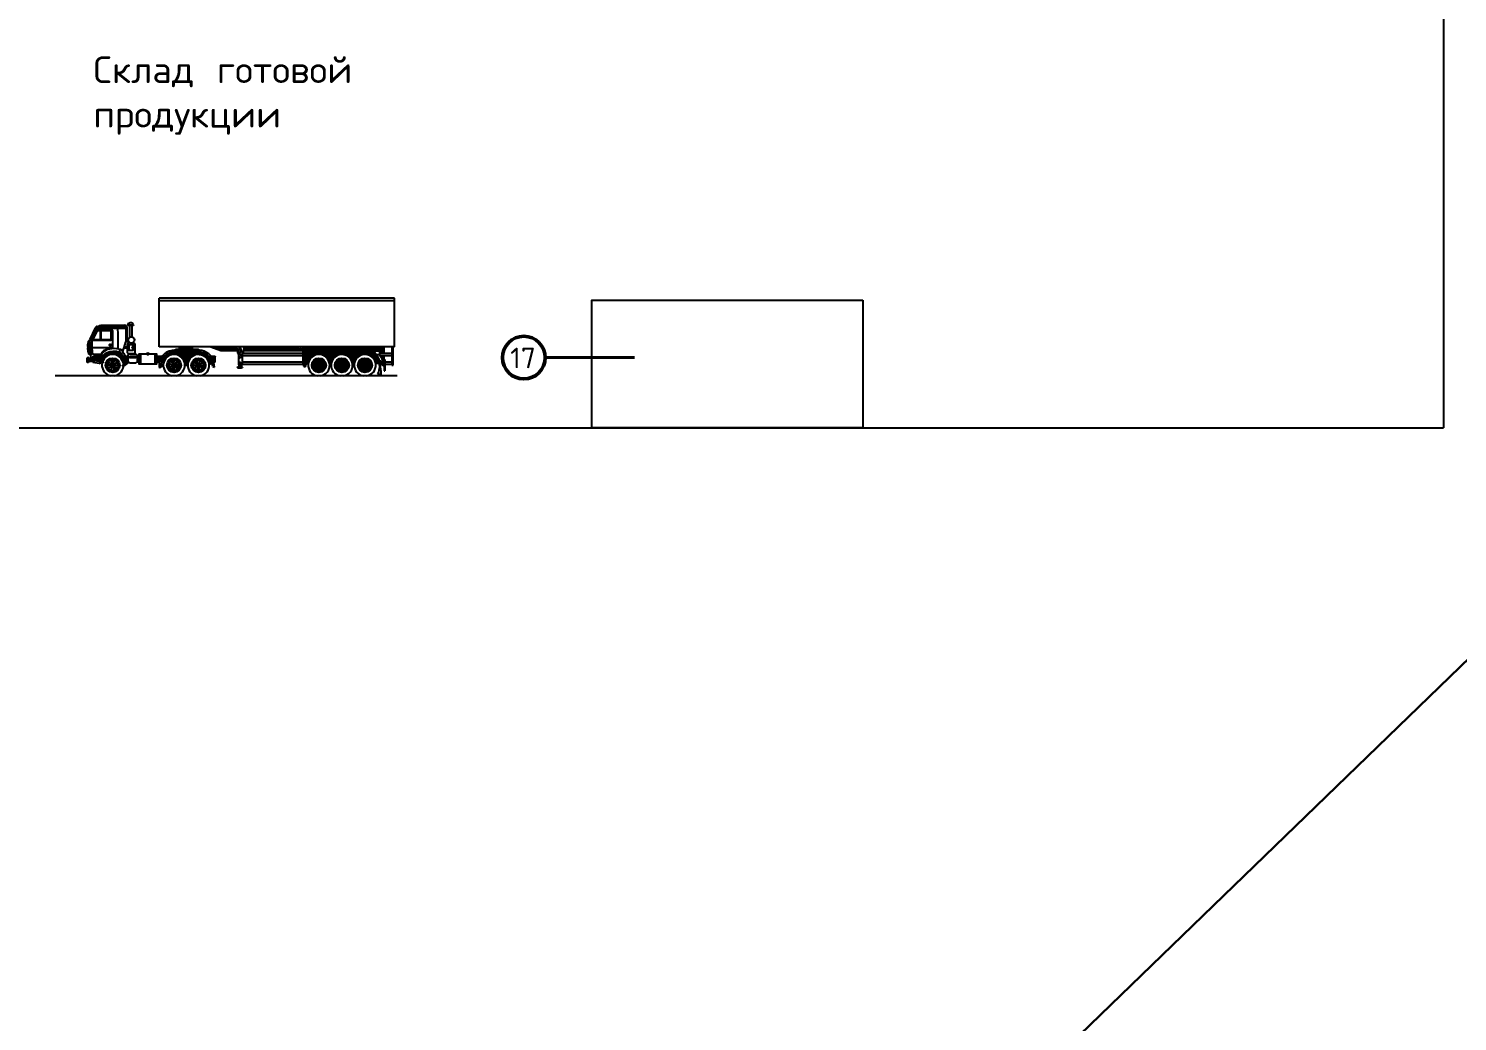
# Model space of a CAD drawing. Header units: millimetres. Extents: x 2406 to 3000, y 1133 to 1553.
# Drawn here: x 2730.4 to 2869.7, y 1311.4 to 1408.1 of the extents above; entities that cross this region are included whole.
import ezdxf

# ---------------------------------------------------------------- set-up
doc = ezdxf.new("R2010")
doc.units = ezdxf.units.MM
doc.layers.add('mI', color=2, linetype='Continuous')
doc.layers.add('Размеры', color=5, linetype='Continuous', lineweight=18)
doc.linetypes.add('FENCELINE2', pattern='A,6.35,-2.54,[132,ltypeshp.shx,S=2.54,R=0,X=-2.54,Y=0],-2.54,25.4', length=36.83)
pattern_1 = [(135, (968.353402, 2272.563068), (-0.004377874859, -0.004377874859), [])]
pattern_2 = [(45, (4734.9432315, 2223.4419105), (0.004377874859, -0.004377874859), [])]

msp = doc.modelspace()

# ---------------------------------------------------------------- hatches: boundary and pattern name
at = {"layer": 'mI', "ltscale": 0.2}
h = msp.add_hatch(dxfattribs=at)
h.set_pattern_fill('ANSI31', scale=0.00195, angle=90, style=0)
h.set_pattern_definition(pattern_1)
edge = h.paths.add_edge_path()
edge.add_spline(control_points=[(2737.32, 1375.68), (2737.35, 1375.81), (2737.37, 1375.94), (2737.41, 1376.07)], knot_values=[11.032004, 11.032004, 11.032004, 11.032004, 13.05532, 13.05532, 13.05532, 13.05532], degree=3, periodic=0)
edge.add_line((2737.41, 1376.07), (2736.82, 1376.07))
edge.add_line((2736.82, 1376.07), (2736.68, 1376.02))
edge.add_line((2736.68, 1376.02), (2736.72, 1375.74))
edge.add_line((2736.72, 1375.74), (2737.32, 1375.68))
h.paths.add_polyline_path([(2736.65, 1375.68), (2736.51, 1375.97), (2736.5, 1376.04), (2736.26, 1375.84), (2736.26, 1375.68)])
edge = h.paths.add_edge_path()
edge.add_line((2739.66, 1375.22), (2740.17, 1375.6))
edge.add_line((2740.17, 1375.6), (2740.09, 1375.69))
edge.add_line((2740.09, 1375.69), (2740.09, 1376.15))
edge.add_line((2740.09, 1376.15), (2739.82, 1376.15))
edge.add_line((2739.82, 1376.15), (2739.82, 1376.15))
edge.add_spline(control_points=[(2739.82, 1376.15), (2739.83, 1376.1), (2739.91, 1375.89), (2739.94, 1375.67), (2739.96, 1375.51)], knot_values=[4.120052, 4.120052, 4.120052, 4.120052, 4.912514, 7.497328, 7.497328, 7.497328, 7.497328], degree=3, periodic=0)
edge.add_line((2739.96, 1375.51), (2739.9, 1375.49))
edge.add_arc((2739.89, 1375.53), 0.0345, 195.7748, 279.4554, ccw=False)
edge.add_spline(control_points=[(2739.86, 1375.52), (2739.8, 1375.71), (2739.69, 1376.09), (2739.46, 1376.41), (2739.35, 1376.58)], knot_values=[0.042316, 0.042316, 0.042316, 0.042316, 1.718504, 3.476553, 3.476553, 3.476553, 3.476553], degree=3, periodic=0)
edge.add_arc((2739.32, 1376.56), 0.0345, 35.2706, 81.4757)
edge.add_line((2739.32, 1376.6), (2739.27, 1376.6))
edge.add_arc((2739.28, 1376.64), 0.0345, 136.3499, 261.4757, ccw=False)
edge.add_line((2739.25, 1376.66), (2739.2, 1376.61))
edge.add_line((2739.2, 1376.61), (2739.01, 1376.64))
edge.add_spline(control_points=[(2739.01, 1376.64), (2738.83, 1376.64), (2738.55, 1376.65), (2738.12, 1376.56), (2737.73, 1376.37), (2737.53, 1376.02), (2737.47, 1375.8), (2737.46, 1375.74)], knot_values=[0, 0, 0, 0, 1.528294, 2.455129, 3.75784, 5.214343, 5.733446, 5.733446, 5.733446, 5.733446], degree=3, periodic=0)
edge.add_line((2737.46, 1375.74), (2737.62, 1375.63))
edge.add_arc((2738.61, 1375.31), 1.05, -4.9176, 162.1923, ccw=False)
h.paths.add_polyline_path([(2741.03, 1375.68), (2740.96, 1375.62), (2741.16, 1375.62), (2741.16, 1376.15), (2741.03, 1376.15)])
h = msp.add_hatch(dxfattribs=at)
h.set_pattern_fill('ANSI31', scale=0.00195, angle=90, style=0)
h.set_pattern_definition(pattern_1)
h.paths.add_polyline_path([(2742.92, 1376.15), (2742.92, 1375.62), (2743.17, 1375.62, -0.100085), (2743.4, 1376.15)])
h.paths.add_polyline_path([(2743.36, 1375.62), (2743.59, 1375.62, -0.157266), (2743.97, 1376.15), (2743.63, 1376.15, 0.118404)])
h.paths.add_polyline_path([(2744.58, 1376.58, 0.218019), (2743.63, 1376.15), (2743.97, 1376.15, -0.61176), (2745.64, 1375.32), (2745.92, 1375.32, -0.934138), (2748, 1375.43), (2748.29, 1375.51), (2748.27, 1375.61, 0.348167), (2747.04, 1376.58)])
h.paths.add_polyline_path([(2746.98, 1376.76), (2746.98, 1376.88), (2746.4, 1376.88), (2746.4, 1377.09), (2745.08, 1377.09), (2745.08, 1376.88), (2744.73, 1376.88), (2744.73, 1376.76)])
h.paths.add_polyline_path([(2748.45, 1375.62), (2748.61, 1375.62), (2748.61, 1376.15), (2748.22, 1376.15, -0.100085)])
h = msp.add_hatch(dxfattribs=at)
h.set_pattern_fill('ANSI31', scale=0.00195, angle=90, style=0)
h.set_pattern_definition(pattern_2)
h.paths.add_polyline_path([(2748.18, 1377.09), (2750.65, 1377.09), (2750.77, 1376.75), (2749.14, 1376.75)])
h = msp.add_hatch(dxfattribs=at)
h.set_pattern_fill('ANSI31', scale=0.00195, angle=90, style=0)
h.set_pattern_definition(pattern_1)
h.paths.add_polyline_path([(2751.41, 1377.09), (2751.38, 1376.75), (2756.49, 1376.75), (2756.49, 1376.84), (2756.49, 1376.84), (2756.49, 1377.09)])
h = msp.add_hatch(dxfattribs=at)
h.set_pattern_fill('ANSI31', scale=0.00195, angle=90, style=0)
h.set_pattern_definition(pattern_1)
h.paths.add_polyline_path([(2757.26, 1375.55), (2757.32, 1375.54, -0.34975), (2758.91, 1376.8), (2762.43, 1376.8), (2762.43, 1377.09), (2757.26, 1377.09)])
h.paths.add_polyline_path([(2763.81, 1376.66), (2763.86, 1376.67, -0.015256), (2763.95, 1376.63), (2764, 1376.7), (2764.62, 1376.7), (2764.62, 1376.45), (2765.07, 1376.45), (2765.07, 1377.09), (2762.43, 1377.09), (2762.43, 1376.8), (2763.14, 1376.8, -0.107108)])
h = msp.add_hatch(dxfattribs=at)
h.set_pattern_fill('ANSI31', scale=0.00195, angle=90, style=0)
h.set_pattern_definition(pattern_1)
h.paths.add_polyline_path([(2758.76, 1376.66, 0.323645), (2757.44, 1375.5), (2757.67, 1375.44, -1.00445), (2759.74, 1375.18), (2759.92, 1375.18, -1.136487), (2761.99, 1375.18), (2762.16, 1375.18, -0.221713), (2762.43, 1376.02), (2762.43, 1376.66)])
h.paths.add_polyline_path([(2762.43, 1376.66), (2762.43, 1376.02, -0.635968), (2764.24, 1375.45, -0.132791), (2764.61, 1375.45, 0.332991), (2763.28, 1376.66)])
h = msp.add_hatch(dxfattribs=at)
h.set_pattern_fill('ANSI31', scale=0.00195, angle=90, style=0)
h.set_pattern_definition(pattern_2)
h.paths.add_polyline_path([(2764.68, 1376.22), (2765.07, 1376.22), (2765.07, 1375.87), (2765.02, 1375.88, -0.132), (2764.89, 1375.79), (2764.78, 1376.08)])
h.paths.add_polyline_path([(2764.98, 1375.68), (2765.08, 1375.68), (2765.08, 1375.64), (2765.08, 1375.62), (2764.98, 1375.62)])

# ---------------------------------------------------------------- linework, layer by layer
for p in [(2868.32, 1494.4), (2696.73, 1369.21)]:
    msp.add_line(p, (2868.32, 1369.21))
at = {"linetype": 'FENCELINE2', "lineweight": 30, "ltscale": 0.2}
msp.add_line((2792.92, 1271.45), (2870.92, 1346.85), dxfattribs=at)
msp.add_lwpolyline([(2811.72, 1381.66), (2811.72, 1369.21), (2785.3, 1369.21), (2785.3, 1381.66)], close=True)
at = {"layer": 'mI', "color": 7, "ltscale": 0.2}
for p, q in [((2766.06, 1381.83), (2743.14, 1381.83)), ((2743.14, 1377.09), (2743.14, 1381.83)), ((2766.06, 1381.57), (2743.14, 1381.57)), ((2766.06, 1377.09), (2766.06, 1381.83)), ((2736.43, 1377.84), (2736.94, 1378.97)), ((2736.55, 1377.78), (2737.12, 1379.02)), ((2736.62, 1377.75), (2737.07, 1378.76)), ((2736.75, 1377.87), (2737.12, 1378.69)), ((2736.98, 1378.72), (2736.86, 1378.78)), ((2737.02, 1378.82), (2736.9, 1378.87)), ((2737.07, 1378.92), (2736.94, 1378.97)), ((2737.12, 1379.02), (2737.07, 1379.09)), ((2737.07, 1378.92), (2740.01, 1378.92)), ((2737.1, 1378.78), (2738.49, 1378.78)), ((2737.15, 1378.71), (2737.35, 1378.71)), ((2737.34, 1379.18), (2737.34, 1379.14)), ((2737.38, 1378.67), (2737.38, 1377.86)), ((2737.45, 1378.67), (2737.45, 1377.86)), ((2737.49, 1378.71), (2738.41, 1378.71)), ((2738.01, 1379.2), (2738.01, 1379.23)), ((2738.22, 1379.2), (2739.76, 1379.2)), ((2738.24, 1379.13), (2739.75, 1379.13)), ((2738.44, 1378.67), (2738.44, 1377.86)), ((2738.51, 1378.67), (2738.51, 1377.86)), ((2738.58, 1378.71), (2738.58, 1376.99)), ((2739.05, 1378.92), (2739.12, 1378.52)), ((2739.89, 1378.92), (2739.89, 1377.6)), ((2739.91, 1378.92), (2739.91, 1378.97)), ((2740.01, 1377.6), (2740.01, 1378.95)), ((2740.05, 1379.23), (2740.05, 1379.18)), ((2740.63, 1379.23), (2740.05, 1379.23)), ((2740.63, 1379.18), (2740.05, 1379.18)), ((2740.29, 1378.04), (2740.29, 1379.18)), ((2740.52, 1378.05), (2740.52, 1379.18)), ((2740.63, 1379.23), (2740.63, 1379.18)), ((2736.2, 1377.53), (2736.36, 1377.54)), ((2736.25, 1377.58), (2736.27, 1377.64)), ((2736.37, 1377.58), (2736.25, 1377.58)), ((2736.27, 1377.64), (2736.34, 1377.65)), ((2736.3, 1377.7), (2736.33, 1377.75)), ((2736.33, 1377.7), (2736.3, 1377.7)), ((2736.33, 1377.75), (2738.41, 1377.75)), ((2736.34, 1377.65), (2736.33, 1377.7)), ((2736.58, 1377.83), (2736.45, 1377.89)), ((2736.55, 1377.78), (2736.55, 1377.75)), ((2736.55, 1377), (2736.55, 1377.75)), ((2736.62, 1377), (2736.62, 1377.75)), ((2736.78, 1377.82), (2737.35, 1377.82)), ((2737.49, 1377.82), (2738.41, 1377.82)), ((2738.28, 1377.29), (2738.44, 1377.29)), ((2738.28, 1377.27), (2738.44, 1377.27)), ((2738.35, 1377.34), (2738.42, 1377.34)), ((2738.35, 1377.22), (2738.42, 1377.22)), ((2738.46, 1377.31), (2738.52, 1377.31)), ((2738.46, 1377.29), (2738.52, 1377.29)), ((2738.46, 1377.27), (2738.52, 1377.27)), ((2738.46, 1377.26), (2738.52, 1377.26)), ((2739.12, 1378.52), (2739.12, 1376.91)), ((2739.61, 1376.63), (2739.89, 1377.6)), ((2740.01, 1377.6), (2739.89, 1377.6)), ((2740.11, 1377.48), (2740.05, 1377.38)), ((2740.2, 1377.56), (2740.2, 1377.48)), ((2740.62, 1377.48), (2740.62, 1377.55)), ((2740.7, 1377.48), (2740.76, 1377.4)), ((2736.12, 1376), (2736.18, 1376.09)), ((2736.12, 1375.59), (2736.12, 1376)), ((2736.46, 1377), (2736.15, 1377)), ((2736.18, 1376.09), (2736.26, 1376.08)), ((2736.43, 1376.92), (2736.19, 1376.92)), ((2736.44, 1376.83), (2736.2, 1376.83)), ((2736.21, 1376.57), (2736.24, 1376.4)), ((2736.45, 1376.74), (2736.22, 1376.74)), ((2736.45, 1376.66), (2736.23, 1376.66)), ((2736.52, 1376.4), (2736.24, 1376.4)), ((2736.46, 1376.57), (2736.25, 1376.57)), ((2736.47, 1376.48), (2736.26, 1376.48)), ((2736.26, 1376.08), (2736.26, 1375.59)), ((2736.26, 1375.84), (2736.5, 1376.04)), ((2736.31, 1376.4), (2736.32, 1376.35)), ((2736.6, 1376.35), (2736.32, 1376.35)), ((2736.43, 1376.35), (2736.51, 1375.97)), ((2736.46, 1377), (2736.52, 1376.4)), ((2736.51, 1375.97), (2736.69, 1375.61)), ((2736.55, 1377), (2736.55, 1377)), ((2736.6, 1376.35), (2736.55, 1377)), ((2736.67, 1376.35), (2736.62, 1377)), ((2738.58, 1376.99), (2736.62, 1376.99)), ((2736.66, 1376.12), (2736.8, 1376.18)), ((2736.72, 1375.74), (2736.66, 1376.12)), ((2737.45, 1376.35), (2736.67, 1376.35)), ((2736.82, 1376.07), (2736.68, 1376.02)), ((2736.8, 1376.18), (2737.45, 1376.18)), ((2737.41, 1376.07), (2736.82, 1376.07)), ((2738.59, 1375.52), (2738.36, 1375.84)), ((2738.64, 1375.52), (2738.87, 1375.84)), ((2739.01, 1376.64), (2739.2, 1376.61)), ((2739.19, 1376.91), (2739.44, 1376.86)), ((2739.44, 1376.86), (2739.2, 1376.61)), ((2739.27, 1376.6), (2739.32, 1376.6)), ((2739.57, 1376.63), (2739.61, 1376.63)), ((2739.78, 1376.98), (2739.72, 1377.01)), ((2739.81, 1377.08), (2739.75, 1377.12)), ((2739.78, 1376.98), (2739.81, 1377.08)), ((2740.02, 1376.98), (2739.78, 1376.98)), ((2739.98, 1377.08), (2739.81, 1377.08)), ((2739.82, 1376.15), (2739.82, 1376.15)), ((2740.09, 1376.15), (2739.82, 1376.15)), ((2740.05, 1377.15), (2739.98, 1377.08)), ((2740.02, 1376.98), (2739.98, 1377.08)), ((2740.05, 1377), (2740.02, 1376.98)), ((2740.16, 1376.41), (2740.05, 1376.53)), ((2740.09, 1376.28), (2740.21, 1376.4)), ((2740.76, 1376.46), (2740.66, 1376.41)), ((2740.89, 1376.4), (2741.03, 1376.27)), ((2741.16, 1376.15), (2741.03, 1376.15)), ((2741.93, 1376.42), (2741.93, 1376.45)), ((2741.97, 1376.39), (2741.97, 1376.42)), ((2742.1, 1376.39), (2742.1, 1376.42)), ((2742.14, 1376.42), (2742.14, 1376.45)), ((2743.4, 1376.15), (2742.92, 1376.15)), ((2766.06, 1377.09), (2743.14, 1377.09)), ((2743.97, 1376.15), (2743.63, 1376.15)), ((2744.55, 1375.51), (2744.67, 1375.89)), ((2747.04, 1376.76), (2744.58, 1376.76)), ((2747.04, 1376.58), (2744.58, 1376.58)), ((2744.73, 1376.76), (2744.73, 1376.88)), ((2744.73, 1376.88), (2745.08, 1376.88)), ((2744.75, 1375.45), (2744.87, 1375.83)), ((2745.08, 1377.09), (2745.08, 1376.88)), ((2746.4, 1376.88), (2746.4, 1377.09)), ((2746.4, 1376.88), (2746.98, 1376.88)), ((2746.86, 1375.49), (2746.86, 1375.89)), ((2746.98, 1376.88), (2746.98, 1376.76)), ((2746.98, 1376.35), (2746.98, 1376.36)), ((2747.07, 1375.49), (2747.07, 1375.89)), ((2748.18, 1377.09), (2749.14, 1376.75)), ((2748.61, 1376.15), (2748.22, 1376.15)), ((2748.61, 1375.62), (2748.61, 1376.15)), ((2749.14, 1376.75), (2750.77, 1376.75)), ((2750.65, 1377.09), (2750.78, 1376.71)), ((2750.78, 1376.71), (2750.78, 1376.47)), ((2750.78, 1376.47), (2750.87, 1376.45)), ((2750.87, 1376.95), (2750.87, 1375.35)), ((2751.12, 1376.95), (2750.87, 1376.95)), ((2750.97, 1376), (2750.97, 1376.17)), ((2750.97, 1376.17), (2751.03, 1376.17)), ((2751.03, 1376), (2750.97, 1376)), ((2751.03, 1376.17), (2751.03, 1376)), ((2751.25, 1376.64), (2751.04, 1376.64)), ((2751.12, 1376.64), (2751.12, 1376.95)), ((2751.25, 1375.35), (2751.25, 1376.64)), ((2757.13, 1376.45), (2751.25, 1376.45)), ((2757.13, 1376.22), (2751.25, 1376.22)), ((2751.36, 1376.45), (2751.41, 1377.09)), ((2751.38, 1376.75), (2756.49, 1376.75)), ((2756.49, 1377.09), (2756.49, 1376.84)), ((2757.13, 1376.84), (2756.49, 1376.84)), ((2756.49, 1376.84), (2756.49, 1376.73)), ((2756.49, 1376.73), (2757.13, 1376.73)), ((2757.13, 1377.09), (2757.13, 1375.33)), ((2757.26, 1375.33), (2757.26, 1377.09)), ((2758.76, 1376.66), (2763.28, 1376.66)), ((2758.91, 1376.8), (2763.14, 1376.8)), ((2763.81, 1376.66), (2763.86, 1376.67)), ((2763.95, 1376.63), (2764, 1376.7)), ((2764, 1376.7), (2764.62, 1376.7)), ((2764.28, 1376.38), (2764.28, 1376.33)), ((2764.62, 1376.31), (2764.3, 1376.31)), ((2764.76, 1375.69), (2764.59, 1375.85)), ((2764.62, 1376.7), (2764.62, 1376.31)), ((2765.82, 1376.45), (2764.62, 1376.45)), ((2764.62, 1376.31), (2764.78, 1376.08)), ((2765.82, 1376.22), (2764.68, 1376.22)), ((2764.78, 1376.08), (2764.94, 1375.66)), ((2765.02, 1375.88), (2765.13, 1375.87)), ((2765.07, 1376.45), (2765.07, 1377.09)), ((2765.07, 1375.87), (2765.07, 1376.22)), ((2765.13, 1375.87), (2765.13, 1375.68)), ((2765.13, 1375.83), (2765.15, 1375.64)), ((2765.82, 1377.09), (2765.82, 1375.33)), ((2765.94, 1375.33), (2765.94, 1377.09)), ((2736.26, 1375.59), (2736.12, 1375.59)), ((2736.65, 1375.68), (2736.26, 1375.68)), ((2736.69, 1375.61), (2737.3, 1375.52)), ((2737.32, 1375.68), (2736.72, 1375.74)), ((2737.41, 1375.55), (2737.29, 1375.46)), ((2737.62, 1375.63), (2737.46, 1375.74)), ((2738.41, 1375.35), (2738.03, 1375.23)), ((2738.47, 1375.15), (2738.09, 1375.03)), ((2738.42, 1375.39), (2738.19, 1375.72)), ((2738.51, 1375.13), (2738.51, 1374.73)), ((2738.72, 1375.13), (2738.72, 1374.73)), ((2738.75, 1375.15), (2739.13, 1375.03)), ((2738.8, 1375.39), (2739.04, 1375.72)), ((2738.82, 1375.35), (2739.2, 1375.23)), ((2740.17, 1375.6), (2739.66, 1375.22)), ((2739.96, 1375.51), (2739.9, 1375.49)), ((2740.24, 1375.53), (2740.09, 1375.69)), ((2741.03, 1375.68), (2740.86, 1375.53)), ((2741.16, 1375.62), (2740.96, 1375.62)), ((2743.17, 1375.62), (2742.92, 1375.62)), ((2743.25, 1375.06), (2743.17, 1375.06)), ((2743.33, 1375.16), (2743.25, 1375.06)), ((2743.59, 1375.62), (2743.36, 1375.62)), ((2744.38, 1375.33), (2744.06, 1375.56)), ((2744.38, 1375.28), (2744.06, 1375.04)), ((2744.5, 1375.5), (2744.18, 1375.73)), ((2744.51, 1375.12), (2744.19, 1374.88)), ((2744.55, 1375.1), (2744.68, 1374.72)), ((2744.75, 1375.17), (2744.88, 1374.79)), ((2744.77, 1375.41), (2745.17, 1375.42)), ((2744.78, 1375.21), (2745.17, 1375.21)), ((2745.64, 1375.32), (2745.92, 1375.32)), ((2746.76, 1375.26), (2746.38, 1375.39)), ((2746.82, 1375.46), (2746.44, 1375.59)), ((2746.77, 1375.22), (2746.54, 1374.9)), ((2746.94, 1375.1), (2746.71, 1374.78)), ((2746.99, 1375.1), (2747.22, 1374.78)), ((2747.11, 1375.46), (2747.49, 1375.59)), ((2747.16, 1375.22), (2747.39, 1374.9)), ((2747.17, 1375.26), (2747.55, 1375.39)), ((2748, 1375.43), (2748.29, 1375.51)), ((2748.36, 1375.2), (2748.27, 1375.61)), ((2748.36, 1375.2), (2748.53, 1375.13)), ((2748.61, 1375.62), (2748.45, 1375.62)), ((2748.53, 1375.13), (2748.46, 1375.56)), ((2750.75, 1375.11), (2751.26, 1375.11)), ((2750.75, 1375.11), (2750.75, 1375.09)), ((2750.75, 1375.09), (2751.26, 1375.09)), ((2750.87, 1375.35), (2751.25, 1375.35)), ((2750.89, 1375.21), (2751.12, 1375.21)), ((2750.89, 1375.19), (2750.89, 1375.21)), ((2750.89, 1375.19), (2751.13, 1375.19)), ((2750.91, 1375.35), (2750.91, 1375.21)), ((2751.11, 1375.35), (2751.11, 1375.21)), ((2751.13, 1375.19), (2751.12, 1375.21)), ((2757.13, 1375.62), (2751.25, 1375.62)), ((2757.13, 1375.38), (2751.25, 1375.38)), ((2751.26, 1375.11), (2751.26, 1375.09)), ((2757.13, 1375.33), (2757.26, 1375.33)), ((2757.26, 1375.55), (2757.32, 1375.54)), ((2757.41, 1375.2), (2757.28, 1375.12)), ((2757.44, 1375.5), (2757.67, 1375.44)), ((2758.45, 1375.37), (2758.56, 1375.34)), ((2758.45, 1375.25), (2758.57, 1375.29)), ((2758.48, 1375.45), (2758.59, 1375.39)), ((2758.49, 1375.17), (2758.59, 1375.23)), ((2758.56, 1375.53), (2758.62, 1375.43)), ((2758.57, 1375.09), (2758.63, 1375.19)), ((2758.64, 1375.57), (2758.68, 1375.46)), ((2758.65, 1375.06), (2758.68, 1375.17)), ((2758.76, 1375.57), (2758.73, 1375.46)), ((2758.77, 1375.06), (2758.74, 1375.17)), ((2758.84, 1375.54), (2758.79, 1375.43)), ((2758.85, 1375.09), (2758.79, 1375.2)), ((2758.93, 1375.46), (2758.82, 1375.4)), ((2758.93, 1375.18), (2758.83, 1375.23)), ((2758.96, 1375.38), (2758.85, 1375.34)), ((2758.96, 1375.26), (2758.85, 1375.29)), ((2759.74, 1375.18), (2759.92, 1375.18)), ((2760.7, 1375.37), (2760.81, 1375.34)), ((2760.7, 1375.25), (2760.81, 1375.29)), ((2760.73, 1375.45), (2760.83, 1375.39)), ((2760.73, 1375.17), (2760.84, 1375.23)), ((2760.81, 1375.53), (2760.87, 1375.43)), ((2760.82, 1375.09), (2760.87, 1375.19)), ((2760.89, 1375.57), (2760.92, 1375.46)), ((2760.9, 1375.06), (2760.93, 1375.17)), ((2761.01, 1375.57), (2760.98, 1375.46)), ((2761.02, 1375.06), (2760.98, 1375.17)), ((2761.09, 1375.54), (2761.03, 1375.43)), ((2761.1, 1375.09), (2761.04, 1375.2)), ((2761.17, 1375.46), (2761.07, 1375.4)), ((2761.18, 1375.18), (2761.07, 1375.23)), ((2761.21, 1375.38), (2761.1, 1375.34)), ((2761.21, 1375.26), (2761.1, 1375.29)), ((2761.99, 1375.18), (2762.16, 1375.18)), ((2762.94, 1375.3), (2763.06, 1375.3)), ((2762.95, 1375.39), (2763.06, 1375.36)), ((2762.97, 1375.19), (2763.07, 1375.25)), ((2763, 1375.49), (2763.09, 1375.4)), ((2763.03, 1375.12), (2763.11, 1375.2)), ((2763.07, 1375.54), (2763.14, 1375.44)), ((2763.13, 1375.06), (2763.16, 1375.18)), ((2763.18, 1375.58), (2763.19, 1375.46)), ((2763.22, 1375.05), (2763.22, 1375.17)), ((2763.27, 1375.57), (2763.25, 1375.45)), ((2763.33, 1375.08), (2763.27, 1375.19)), ((2763.37, 1375.51), (2763.29, 1375.43)), ((2763.4, 1375.14), (2763.31, 1375.22)), ((2763.43, 1375.44), (2763.33, 1375.38)), ((2763.46, 1375.33), (2763.34, 1375.33)), ((2763.45, 1375.24), (2763.34, 1375.27)), ((2764.63, 1375.02), (2764.72, 1375.03)), ((2764.72, 1375.03), (2764.69, 1375.43)), ((2764.9, 1375.4), (2764.76, 1375.69)), ((2764.95, 1375.42), (2764.9, 1375.4)), ((2764.94, 1375.66), (2764.95, 1375.42)), ((2765.11, 1375.24), (2764.95, 1375.24)), ((2765.06, 1375.68), (2764.98, 1375.72)), ((2764.98, 1375.72), (2764.98, 1375.41)), ((2765.13, 1375.68), (2764.98, 1375.68)), ((2765.08, 1375.62), (2764.98, 1375.62)), ((2764.98, 1375.41), (2765.01, 1375.34)), ((2765.08, 1375.38), (2764.99, 1375.38)), ((2765.01, 1375.34), (2765.11, 1375.31)), ((2765.07, 1375.24), (2765.07, 1374.78)), ((2765.07, 1374.78), (2765.14, 1374.78)), ((2765.08, 1375.68), (2765.08, 1375.64)), ((2765.08, 1375.64), (2765.08, 1375.32)), ((2765.11, 1375.31), (2765.11, 1375.24)), ((2765.15, 1375.64), (2765.14, 1374.78)), ((2765.82, 1375.62), (2765.15, 1375.62)), ((2765.82, 1375.38), (2765.15, 1375.38)), ((2765.82, 1375.33), (2765.94, 1375.33)), ((2766.33, 1374.28), (2733, 1374.28))]:
    msp.add_line(p, q, dxfattribs=at)
for points in [[(2740.05, 1376.53), (2740.05, 1377.38)], [(2740.11, 1377.48), (2740.2, 1377.48)], [(2740.59, 1377), (2740.59, 1376.73), (2740.22, 1376.73), (2740.22, 1377.34), (2740.59, 1377.34), (2740.59, 1377.07)], [(2740.62, 1377.48), (2740.7, 1377.48)], [(2740.76, 1377.4), (2740.76, 1376.46)], [(2740.09, 1376.28), (2740.09, 1375.69)], [(2740.66, 1376.41), (2740.16, 1376.41)], [(2740.89, 1376.4), (2740.21, 1376.4)], [(2740.5, 1377.03), (2740.5, 1377), (2740.61, 1377), (2740.61, 1377.07), (2740.5, 1377.07), (2740.5, 1377.04)], [(2741.03, 1375.68), (2741.03, 1376.27)], [(2741.26, 1376.39), (2741.16, 1376.39), (2741.16, 1375.44), (2741.26, 1375.44)], [(2741.97, 1376.39), (2741.31, 1376.39)], [(2742.14, 1376.45), (2741.93, 1376.45)], [(2742.14, 1376.42), (2741.93, 1376.42)], [(2742.76, 1376.39), (2742.1, 1376.39)], [(2742.11, 1376.42), (2742.11, 1376.39)], [(2742.81, 1375.44), (2742.92, 1375.44), (2742.92, 1376.39), (2742.81, 1376.39)], [(2740.24, 1375.53), (2740.86, 1375.53)], [(2741.31, 1375.44), (2742.76, 1375.44)]]:
    msp.add_lwpolyline(points, dxfattribs=at)
for points in [[(2740.27, 1376.18), (2740.85, 1376.18), (2740.85, 1376.02), (2740.27, 1376.02)], [(2740.48, 1377.04), (2740.6, 1377.04), (2740.6, 1377.03), (2740.48, 1377.03)], [(2741.26, 1376.42), (2741.31, 1376.42), (2741.31, 1375.4), (2741.26, 1375.4)], [(2742.76, 1376.42), (2742.81, 1376.42), (2742.81, 1375.4), (2742.76, 1375.4)]]:
    msp.add_lwpolyline(points, close=True, dxfattribs=at)
for centre, radius in [((2740.42, 1377.77), 0.302), ((2736.47, 1377.1), 0.047), ((2738.61, 1375.31), 0.698), ((2738.61, 1375.31), 0.59), ((2744.59, 1375.31), 0.698), ((2744.59, 1375.31), 0.59), ((2744.59, 1375.31), 0.53), ((2746.97, 1375.31), 0.698), ((2746.97, 1375.31), 0.59), ((2746.97, 1375.31), 0.53), ((2751, 1376.86), 0.0607), ((2751.01, 1376.41), 0.0266), ((2751.03, 1376.57), 0.0177), ((2751.13, 1376.3), 0.0266), ((2756.65, 1376.95), 0.0462), ((2756.9, 1376.95), 0.0462), ((2757.05, 1376.89), 0.0286), ((2758.71, 1375.31), 0.698), ((2758.71, 1375.31), 0.648), ((2758.71, 1375.31), 0.604), ((2758.71, 1375.31), 0.539), ((2760.95, 1375.31), 0.698), ((2760.95, 1375.31), 0.648), ((2760.95, 1375.31), 0.604), ((2760.95, 1375.31), 0.539), ((2763.2, 1375.31), 0.698), ((2763.2, 1375.31), 0.648), ((2763.2, 1375.31), 0.604), ((2763.2, 1375.31), 0.539), ((2764.12, 1376.59), 0.0626), ((2738.61, 1375.31), 0.209), ((2738.61, 1375.31), 0.0741), ((2744.59, 1375.31), 0.209), ((2744.59, 1375.31), 0.0741), ((2746.97, 1375.31), 0.209), ((2746.97, 1375.31), 0.0741), ((2751.01, 1375.58), 0.0266), ((2751.13, 1375.47), 0.0266), ((2758.71, 1375.31), 0.471), ((2758.33, 1375.36), 0.0549), ((2758.37, 1375.13), 0.0549), ((2758.43, 1375.58), 0.0549), ((2758.71, 1375.31), 0.313), ((2758.54, 1374.97), 0.0549), ((2758.64, 1375.69), 0.0549), ((2758.71, 1375.31), 0.0964), ((2758.78, 1374.94), 0.0549), ((2758.87, 1375.66), 0.0549), ((2758.99, 1375.05), 0.0549), ((2759.04, 1375.5), 0.0549), ((2759.09, 1375.26), 0.0549), ((2760.95, 1375.31), 0.471), ((2760.57, 1375.36), 0.0549), ((2760.62, 1375.13), 0.0549), ((2760.68, 1375.58), 0.0549), ((2760.95, 1375.31), 0.313), ((2760.79, 1374.97), 0.0549), ((2760.88, 1375.69), 0.0549), ((2760.95, 1375.31), 0.0964), ((2761.02, 1374.94), 0.0549), ((2761.12, 1375.66), 0.0549), ((2761.23, 1375.05), 0.0549), ((2761.29, 1375.5), 0.0549), ((2761.33, 1375.26), 0.0549), ((2763.2, 1375.31), 0.471), ((2762.82, 1375.27), 0.0549), ((2762.87, 1375.5), 0.0549), ((2762.92, 1375.05), 0.0549), ((2763.2, 1375.31), 0.313), ((2763.04, 1375.66), 0.0549), ((2763.13, 1374.94), 0.0549), ((2763.2, 1375.31), 0.0964), ((2763.27, 1375.69), 0.0549), ((2763.36, 1374.97), 0.0549), ((2763.48, 1375.57), 0.0549), ((2763.54, 1375.13), 0.0549), ((2763.58, 1375.36), 0.0549)]:
    msp.add_circle(centre, radius, dxfattribs=at)
for centre, radius, start, end in [((2737.1, 1378.74), 0.0345, 90, 155.5531), ((2737.15, 1378.67), 0.0345, 90, 155.5531), ((2737.35, 1378.67), 0.0345, 0, 90), ((2737.49, 1378.67), 0.0345, 90, 180), ((2738.41, 1378.67), 0.104, 0, 90), ((2738.41, 1378.67), 0.0345, 0, 90), ((2738.49, 1378.67), 0.104, 20.7553, 90), ((2739.75, 1378.97), 0.161, 0, 90), ((2739.76, 1378.95), 0.25, 0, 90), ((2736.78, 1377.86), 0.0345, 155.5531, 270), ((2737.35, 1377.86), 0.0345, 270, 0), ((2737.49, 1377.86), 0.0345, 180, 270), ((2738.28, 1377.28), 0.0114, 84.7452, 275.2548), ((2738.35, 1377.28), 0.0621, 90, 169.4904), ((2738.35, 1377.28), 0.0621, 190.5096, 270), ((2738.41, 1377.86), 0.104, 270, 0), ((2738.41, 1377.86), 0.0345, 270, 0), ((2738.42, 1377.28), 0.0621, 21.3952, 90), ((2738.42, 1377.28), 0.0621, 270, 338.6048), ((2738.46, 1377.28), 0.0227, 90, 150), ((2738.46, 1377.28), 0.0227, 210, 270), ((2738.46, 1377.28), 0.0113, 90, 270), ((2738.52, 1377.28), 0.0227, 270, 90), ((2738.52, 1377.28), 0.0113, 270, 90), ((2738.61, 1375.31), 1.05, 280.0942, 259.9058), ((2738.61, 1376.35), 0.576, 243.401, 296.599), ((2739.28, 1376.64), 0.0345, 136.3499, 261.4757), ((2739.32, 1376.56), 0.0345, 35.2706, 81.4757), ((2742.03, 1376.28), 0.197, 61.1541, 118.8459), ((2744.58, 1375.32), 1.44, 90, 190.6031), ((2744.58, 1375.32), 1.26, 90, 187.2192), ((2744.59, 1375.31), 1.05, 280.0942, 259.9058), ((2744.26, 1376.3), 0.576, 262.0199, 315.218), ((2745.43, 1375.93), 0.576, 190.0199, 243.218), ((2746.97, 1375.31), 1.05, 280.0942, 259.9058), ((2746.35, 1376.15), 0.576, 279.401, 332.599), ((2747.04, 1375.32), 1.44, 9.442, 90), ((2747.04, 1375.32), 1.26, 13.2142, 90), ((2747.58, 1376.15), 0.576, 207.401, 260.599), ((2758.91, 1375.17), 1.63, 90, 181.8722), ((2758.91, 1375.17), 1.5, 95.6387, 179.1306), ((2758.71, 1375.31), 1.05, 277.7246, 262.2754), ((2760.95, 1375.31), 1.05, 277.7246, 262.2754), ((2763.2, 1375.31), 1.05, 277.7246, 262.2754), ((2763.14, 1375.17), 1.63, 53.0648, 90), ((2763.14, 1375.17), 1.5, 332.2386, 84.3613), ((2763.14, 1375.17), 1.66, 53.0648, 64.3849), ((2763.24, 1375.31), 1.46, 4.7412, 53.0648), ((2763.24, 1375.31), 1.49, 45.5093, 53.0648), ((2764.79, 1376.07), 0.296, 288.6629, 318.7412), ((2737.39, 1375.58), 0.0345, 306.1016, 350.0015), ((2737.62, 1375.63), 0.576, 315.401, 8.599), ((2738, 1374.46), 0.576, 27.401, 80.599), ((2739.23, 1374.46), 0.576, 99.401, 152.599), ((2739.61, 1375.63), 0.576, 171.401, 224.599), ((2739.89, 1375.53), 0.0345, 195.7748, 279.4554), ((2743.55, 1375.3), 0.576, 334.0199, 27.218), ((2744.28, 1374.31), 0.576, 46.0199, 99.218), ((2745.45, 1374.7), 0.576, 118.0199, 171.218), ((2745.97, 1374.98), 0.576, 351.401, 44.599), ((2746.97, 1374.26), 0.576, 63.401, 116.599), ((2747.96, 1374.98), 0.576, 135.401, 188.599), ((2750.6, 1375.56), 0.468, 289.6937, 308.5382), ((2751.42, 1375.56), 0.468, 231.4618, 250.3063), ((2758.61, 1375.31), 0.189, 167.8161, 194.1713), ((2758.44, 1375.35), 0.0198, 75.6234, 167.8161), ((2758.45, 1375.27), 0.0198, 194.1713, 286.364), ((2758.64, 1375.38), 0.189, 122.8161, 149.1713), ((2758.49, 1375.47), 0.0198, 149.1713, 241.364), ((2758.5, 1375.15), 0.0198, 120.6234, 212.8161), ((2758.64, 1375.24), 0.189, 212.8161, 239.1713), ((2758.55, 1375.52), 0.0198, 30.6234, 122.8161), ((2758.55, 1375.1), 0.0198, 239.1713, 331.364), ((2758.56, 1375.31), 0.0273, 286.364, 75.6234), ((2758.6, 1375.42), 0.0273, 241.364, 30.6234), ((2758.6, 1375.21), 0.0273, 331.364, 120.6234), ((2758.66, 1375.57), 0.0198, 104.1713, 196.364), ((2758.67, 1375.05), 0.0198, 165.6234, 257.8161), ((2758.71, 1375.41), 0.189, 77.8161, 104.1713), ((2758.71, 1375.22), 0.189, 257.8161, 284.1713), ((2758.7, 1375.46), 0.0273, 196.364, 345.6234), ((2758.71, 1375.16), 0.0273, 16.364, 165.6234), ((2758.74, 1375.58), 0.0198, 345.6234, 77.8161), ((2758.75, 1375.05), 0.0198, 284.1713, 16.364), ((2758.81, 1375.42), 0.0273, 151.364, 300.6234), ((2758.81, 1375.21), 0.0273, 61.364, 210.6234), ((2758.86, 1375.32), 0.0273, 106.364, 255.6234), ((2758.86, 1375.53), 0.0198, 59.1713, 151.364), ((2758.87, 1375.1), 0.0198, 210.6234, 302.8161), ((2758.77, 1375.38), 0.189, 32.8161, 59.1713), ((2758.78, 1375.25), 0.189, 302.8161, 329.1713), ((2758.92, 1375.48), 0.0198, 300.6234, 32.8161), ((2758.92, 1375.16), 0.0198, 329.1713, 61.364), ((2758.97, 1375.36), 0.0198, 14.1713, 106.364), ((2758.97, 1375.28), 0.0198, 255.6234, 347.8161), ((2758.8, 1375.32), 0.189, 347.8161, 14.1713), ((2760.69, 1375.35), 0.0198, 75.6234, 167.8161), ((2760.86, 1375.31), 0.189, 167.8161, 194.1713), ((2760.69, 1375.27), 0.0198, 194.1713, 286.364), ((2760.88, 1375.38), 0.189, 122.8161, 149.1713), ((2760.74, 1375.47), 0.0198, 149.1713, 241.364), ((2760.74, 1375.15), 0.0198, 120.6234, 212.8161), ((2760.89, 1375.24), 0.189, 212.8161, 239.1713), ((2760.79, 1375.52), 0.0198, 30.6234, 122.8161), ((2760.8, 1375.1), 0.0198, 239.1713, 331.364), ((2760.8, 1375.31), 0.0273, 286.364, 75.6234), ((2760.85, 1375.42), 0.0273, 241.364, 30.6234), ((2760.85, 1375.21), 0.0273, 331.364, 120.6234), ((2760.91, 1375.57), 0.0198, 104.1713, 196.364), ((2760.92, 1375.05), 0.0198, 165.6234, 257.8161), ((2760.95, 1375.41), 0.189, 77.8161, 104.1713), ((2760.95, 1375.46), 0.0273, 196.364, 345.6234), ((2760.96, 1375.22), 0.189, 257.8161, 284.1713), ((2760.96, 1375.16), 0.0273, 16.364, 165.6234), ((2760.99, 1375.58), 0.0198, 345.6234, 77.8161), ((2761, 1375.05), 0.0198, 284.1713, 16.364), ((2761.06, 1375.42), 0.0273, 151.364, 300.6234), ((2761.06, 1375.21), 0.0273, 61.364, 210.6234), ((2761.1, 1375.32), 0.0273, 106.364, 255.6234), ((2761.11, 1375.53), 0.0198, 59.1713, 151.364), ((2761.11, 1375.1), 0.0198, 210.6234, 302.8161), ((2761.02, 1375.38), 0.189, 32.8161, 59.1713), ((2761.02, 1375.25), 0.189, 302.8161, 329.1713), ((2761.16, 1375.48), 0.0198, 300.6234, 32.8161), ((2761.17, 1375.16), 0.0198, 329.1713, 61.364), ((2761.21, 1375.36), 0.0198, 14.1713, 106.364), ((2761.22, 1375.28), 0.0198, 255.6234, 347.8161), ((2761.05, 1375.32), 0.189, 347.8161, 14.1713), ((2762.94, 1375.28), 0.0198, 91.0476, 183.2403), ((2763.11, 1375.29), 0.189, 183.2403, 209.5956), ((2763.12, 1375.36), 0.189, 138.2403, 164.5956), ((2762.95, 1375.41), 0.0198, 164.5956, 256.7883), ((2762.96, 1375.2), 0.0198, 209.5956, 301.7883), ((2762.99, 1375.47), 0.0198, 46.0476, 138.2403), ((2763.04, 1375.1), 0.0198, 136.0476, 228.2403), ((2763.15, 1375.23), 0.189, 228.2403, 254.5956), ((2763.07, 1375.39), 0.0273, 256.7883, 46.0476), ((2763.06, 1375.27), 0.0273, 301.7883, 91.0476), ((2763.09, 1375.55), 0.0198, 119.5956, 211.7883), ((2763.17, 1375.41), 0.189, 93.2403, 119.5956), ((2763.11, 1375.07), 0.0198, 254.5956, 346.7883), ((2763.13, 1375.18), 0.0273, 346.7883, 136.0476), ((2763.16, 1375.46), 0.0273, 211.7883, 1.0476), ((2763.16, 1375.58), 0.0198, 1.0476, 93.2403), ((2763.24, 1375.17), 0.0273, 31.7883, 181.0476), ((2763.24, 1375.05), 0.0198, 181.0476, 273.2403), ((2763.27, 1375.44), 0.0273, 166.7883, 316.0476), ((2763.23, 1375.22), 0.189, 273.2403, 299.5956), ((2763.29, 1375.56), 0.0198, 74.5956, 166.7883), ((2763.25, 1375.4), 0.189, 48.2403, 74.5956), ((2763.33, 1375.24), 0.0273, 76.7883, 226.0476), ((2763.34, 1375.36), 0.0273, 121.7883, 271.0476), ((2763.31, 1375.07), 0.0198, 299.5956, 31.7883), ((2763.36, 1375.53), 0.0198, 316.0476, 48.2403), ((2763.41, 1375.15), 0.0198, 226.0476, 318.2403), ((2763.44, 1375.42), 0.0198, 29.5956, 121.7883), ((2763.29, 1375.27), 0.189, 318.2403, 344.5956), ((2763.45, 1375.22), 0.0198, 344.5956, 76.7883), ((2763.29, 1375.34), 0.189, 3.2403, 29.5956), ((2763.46, 1375.35), 0.0198, 271.0476, 3.2403), ((2764.43, 1374.77), 0.708, 75.1742, 105.4307), ((2764.43, 1374.77), 0.708, 42.145, 68.006)]:
    msp.add_arc(centre, radius, start, end, dxfattribs=at)
for centre, major_axis, ratio in [((2742.03, 1376.39), (-0.0673, 0), 0.570272), ((2751.01, 1375.09), (-0.254, 0), 0.08888)]:
    msp.add_ellipse(centre, major_axis=major_axis, ratio=ratio, start_param=0, end_param=3.141593, dxfattribs=at)
for points in [[(2737.07, 1379.09), (2737, 1379.05), (2736.94, 1378.97)], [(2739.19, 1376.91), (2738.31, 1376.89), (2737.69, 1376.58), (2737.42, 1376.1), (2737.29, 1375.46)], [(2739.44, 1376.86), (2739.87, 1376), (2739.96, 1375.51)]]:
    msp.add_spline(points, degree=3, dxfattribs=at)
for points, knots in [([(2737.07, 1379.09), (2737.15, 1379.11), (2737.23, 1379.12), (2737.41, 1379.16), (2737.52, 1379.17), (2737.69, 1379.19), (2737.75, 1379.19), (2737.88, 1379.2), (2737.93, 1379.19), (2738.05, 1379.2), (2738.11, 1379.2), (2738.19, 1379.2), (2738.2, 1379.2), (2738.22, 1379.2)], [0.028686, 0.028686, 0.028686, 0.028686, 0.712597, 0.712597, 1.613443, 1.613443, 2.132714, 2.132714, 2.651985, 2.651985, 3.171256, 3.171256, 3.302187, 3.302187, 3.302187, 3.302187]), ([(2737.12, 1379.02), (2737.34, 1379.07), (2737.61, 1379.13), (2737.98, 1379.12), (2738.13, 1379.13), (2738.24, 1379.13)], [0.088356, 0.088356, 0.088356, 0.088356, 2.075803, 2.412878, 3.354647, 3.354647, 3.354647, 3.354647]), ([(2737.34, 1379.18), (2737.44, 1379.2), (2737.53, 1379.21), (2737.69, 1379.23), (2737.75, 1379.23), (2737.88, 1379.23), (2737.93, 1379.23), (2737.99, 1379.23), (2738, 1379.23), (2738.01, 1379.23)], [0.826141, 0.826141, 0.826141, 0.826141, 1.623372, 1.623372, 2.131984, 2.131984, 2.637595, 2.637595, 2.696664, 2.696664, 2.696664, 2.696664]), ([(2740.63, 1379.23), (2740.63, 1379.26), (2740.63, 1379.34), (2740.52, 1379.44), (2740.38, 1379.43), (2740.24, 1379.43), (2740.12, 1379.37), (2740.06, 1379.29), (2740.05, 1379.25), (2740.05, 1379.23)], [0.190045, 0.190045, 0.190045, 0.190045, 0.434555, 0.880556, 1.207447, 1.621162, 2.117401, 2.322424, 2.458831, 2.458831, 2.458831, 2.458831]), ([(2736.2, 1377.53), (2736.19, 1377.48), (2736.16, 1377.31), (2736.17, 1377.14), (2736.18, 1377)], [0.782628, 0.782628, 0.782628, 0.782628, 1.155326, 2.31793, 2.31793, 2.31793, 2.31793]), ([(2736.37, 1377.58), (2736.37, 1377.56), (2736.33, 1377.37), (2736.33, 1377.17), (2736.32, 1377)], [0.780545, 0.780545, 0.780545, 0.780545, 0.965701, 2.449697, 2.449697, 2.449697, 2.449697]), ([(2739.01, 1376.64), (2738.83, 1376.64), (2738.55, 1376.65), (2738.12, 1376.56), (2737.73, 1376.37), (2737.5, 1375.97), (2737.45, 1375.69), (2737.43, 1375.57)], [0, 0, 0, 0, 1.528294, 2.455129, 3.75784, 5.214343, 6.250186, 6.250186, 6.250186, 6.250186]), ([(2738.58, 1376.99), (2738.53, 1376.99), (2738.48, 1376.99), (2738.29, 1376.96), (2738.16, 1376.93), (2737.9, 1376.83), (2737.78, 1376.76), (2737.6, 1376.59), (2737.53, 1376.5), (2737.47, 1376.39), (2737.46, 1376.37), (2737.45, 1376.35)], [1.735544, 1.735544, 1.735544, 1.735544, 2.179199, 2.179199, 3.284144, 3.284144, 4.389088, 4.389088, 5.284658, 5.284658, 5.470444, 5.470444, 5.470444, 5.470444]), ([(2739.35, 1376.58), (2739.46, 1376.41), (2739.69, 1376.09), (2739.8, 1375.71), (2739.86, 1375.52)], [0.042316, 0.042316, 0.042316, 0.042316, 1.800364, 3.476553, 3.476553, 3.476553, 3.476553]), ([(2764.75, 1374.42), (2764.74, 1374.41), (2764.68, 1374.4), (2764.58, 1374.42), (2764.5, 1374.45), (2764.46, 1374.46)], [0.667858, 0.667858, 0.667858, 0.667858, 1.294628, 2.660669, 4.13854, 4.13854, 4.13854, 4.13854]), ([(2764.71, 1375.03), (2764.71, 1374.98), (2764.74, 1374.84), (2764.73, 1374.65), (2764.76, 1374.48), (2764.75, 1374.42)], [0.473466, 0.473466, 0.473466, 0.473466, 1.640407, 5.092205, 7.220883, 7.220883, 7.220883, 7.220883])]:
    msp.add_open_spline(points, degree=3, knots=knots, dxfattribs=at)
for points in [[(2736.43, 1377.84), (2736.42, 1377.81), (2736.41, 1377.78), (2736.41, 1377.75)], [(2736.15, 1377), (2736.16, 1376.86), (2736.19, 1376.71), (2736.21, 1376.57)], [(2764.46, 1374.46), (2764.46, 1374.46), (2764.46, 1374.47), (2764.46, 1374.48)]]:
    msp.add_open_spline(points, degree=3, dxfattribs=at)
at = {"layer": 'Размеры', "lineweight": 40}
msp.add_line((2780.76, 1376.05), (2789.48, 1376.05), dxfattribs=at)
at = {"layer": 'Размеры', "lineweight": 50}
msp.add_circle((2778.68, 1376.05), 2.08, dxfattribs=at)

# ---------------------------------------------------------------- texts
at = {"lineweight": 40, "insert": (2736.73, 1405.41), "char_height": 2.6, "width": 56.0147, "attachment_point": 1}
msp.add_mtext('{\\Ftxt.shx|c204;Склад готовой\\Pпродукции}', dxfattribs=at)
at = {"layer": 'Размеры', "lineweight": 40, "insert": (2777.35, 1377.02), "char_height": 2, "width": 8.4064, "attachment_point": 1}
msp.add_mtext('{\\Ftxt.shx|c204;17}', dxfattribs=at)

doc.saveas('drawing.dxf')
